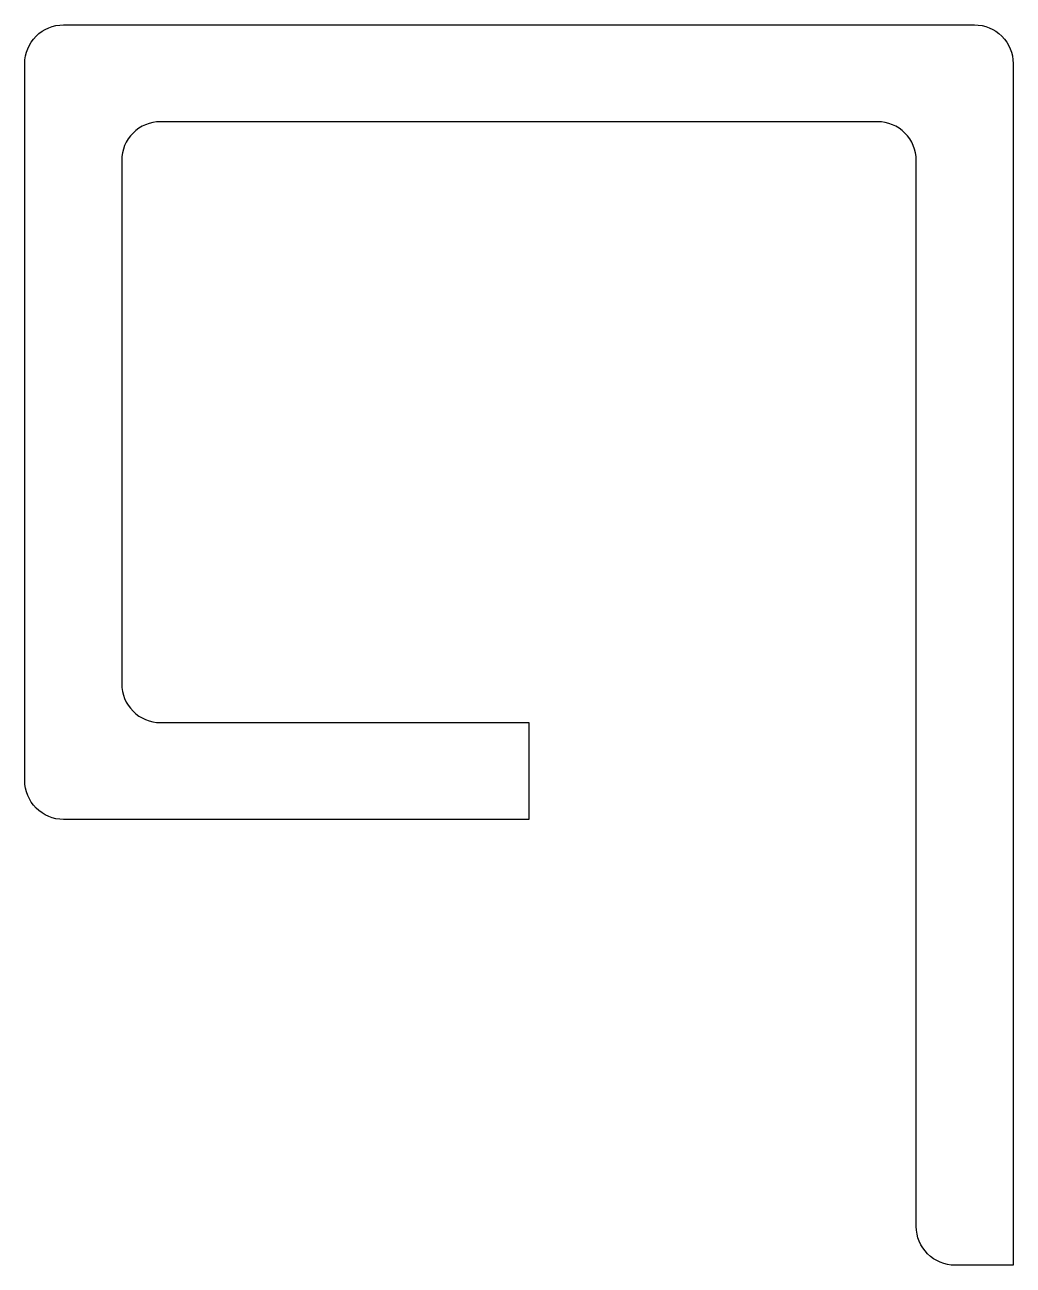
# Model space of a CAD drawing. Extents: x 131.6 to 182.6, y 172.5 to 236.5.
import ezdxf

# ---------------------------------------------------------------- set-up
doc = ezdxf.new("R2010")
doc.units = 0
doc.header["$LTSCALE"] = 15
doc.layers.get('0').update_dxf_attribs({"linetype": 'CONTINUOUS'})

msp = doc.modelspace()

# ---------------------------------------------------------------- linework, layer by layer
at = {"color": 0, "linetype": 'CONTINUOUS', "ltscale": 0.05}
msp.add_lwpolyline([(182.587, 172.473), (179.587, 172.473, -0.414214), (177.587, 174.473), (177.587, 229.473, 0.414214), (175.587, 231.473), (138.587, 231.473, 0.414214), (136.587, 229.473), (136.587, 202.473, 0.414214), (138.587, 200.473), (157.587, 200.473), (157.587, 195.473), (133.587, 195.473, -0.414214), (131.587, 197.473), (131.587, 234.473, -0.414214), (133.587, 236.473), (180.587, 236.473, -0.414214), (182.587, 234.473)], format="xyb", close=True, dxfattribs=at)

doc.saveas('drawing.dxf')
